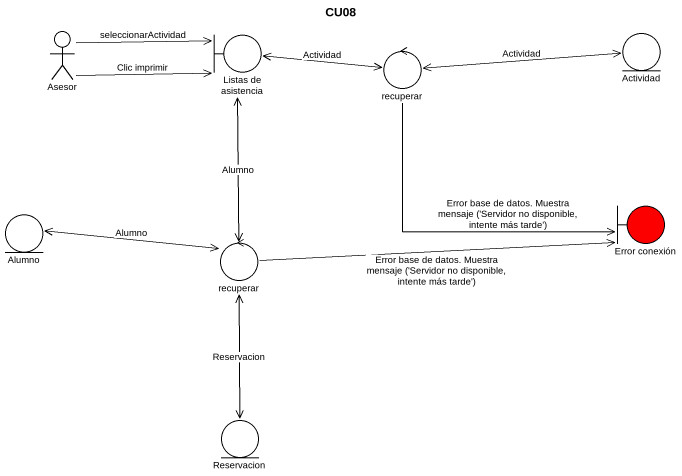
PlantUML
@startuml
title CU08
actor Asesor
boundary "Listas de asistencia" as Listas_de_asistencia
entity Actividad
control recuperar
entity Alumno
boundary "Error conexión" as Error_conexión #FC0000
control "recuperar" as recuperar_2
entity Reservacion
Asesor -right-> Listas_de_asistencia : seleccionarActividad
Asesor -right-> Listas_de_asistencia : Clic imprimir
Listas_de_asistencia <-right-> recuperar : Actividad
Listas_de_asistencia <--> recuperar_2 : Alumno
Actividad <-left-> recuperar : Actividad
recuperar --> Error_conexión : Error base de datos. Muestra mensaje ('Servidor no disponible, intente más tarde')
Error_conexión <-left- recuperar_2 : Error base de datos. Muestra mensaje ('Servidor no disponible, intente más tarde')
recuperar_2 <-left-> Alumno : Alumno
recuperar_2 <--> Reservacion : Reservacion
@enduml
